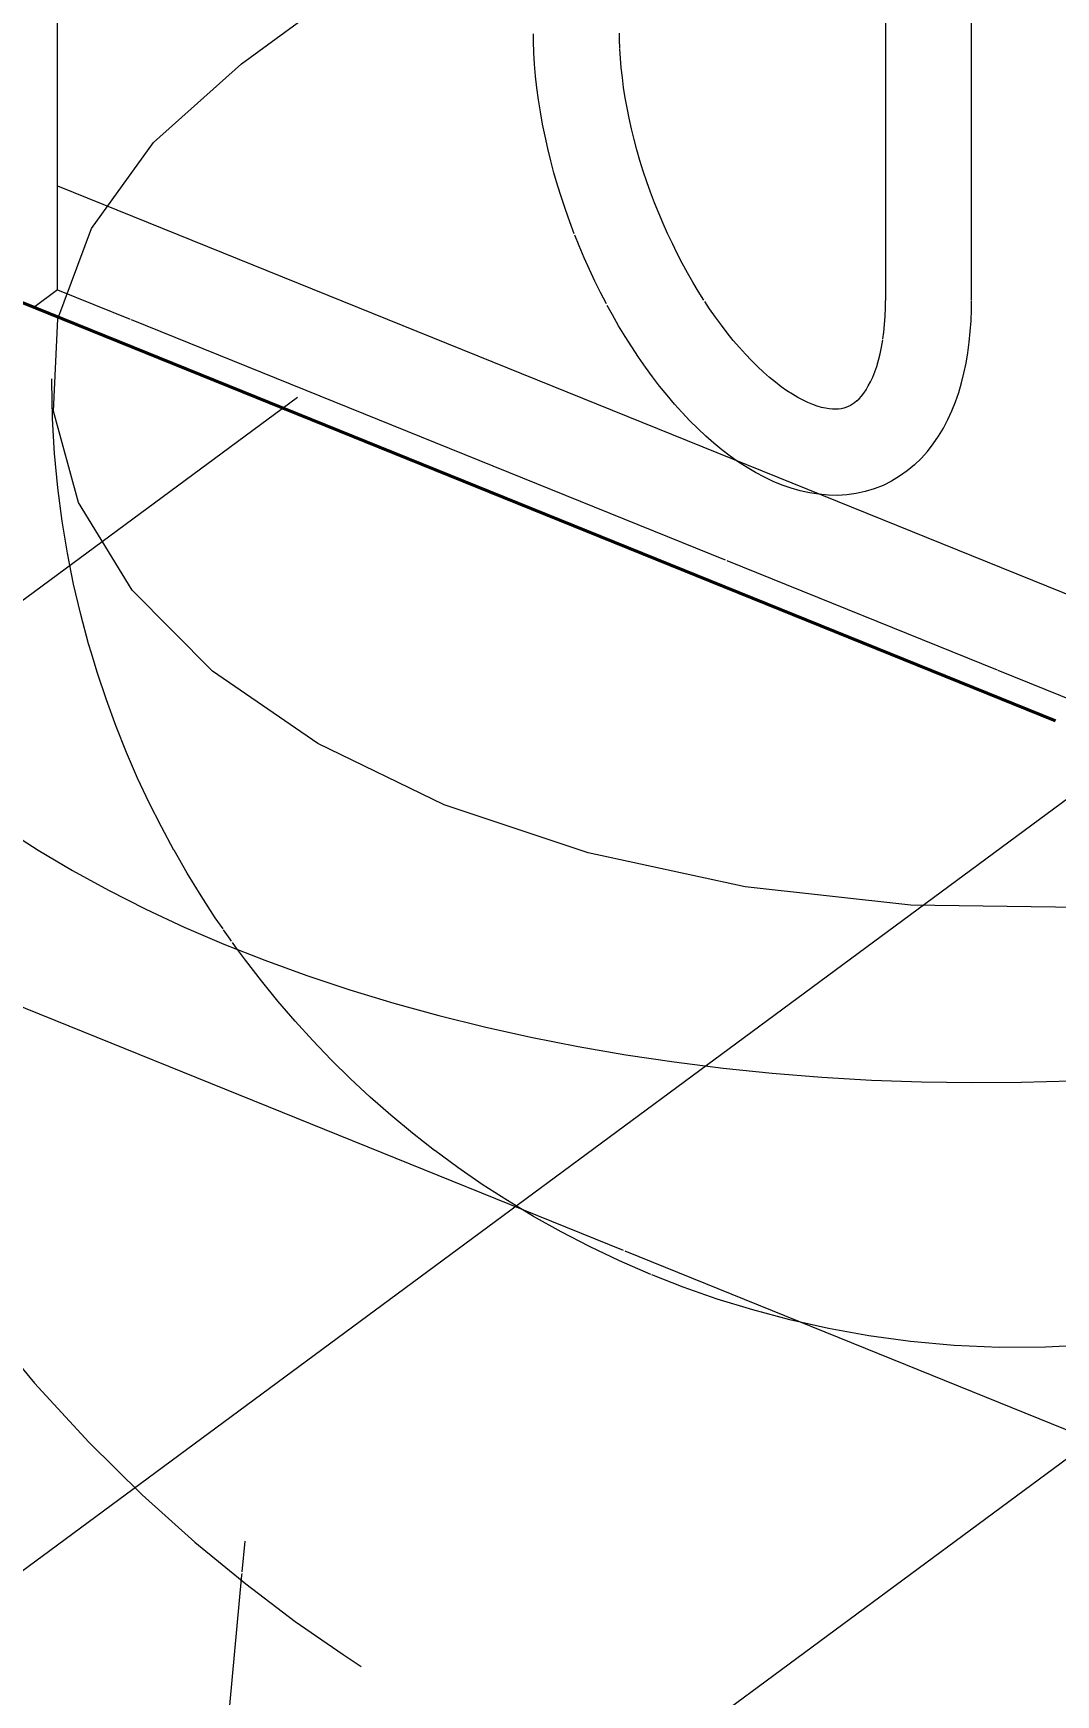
# Model space of a CAD drawing. Header units: metres. Extents: x 15 to 69.3, y -12.4 to 16.4.
# Drawn here: x 54.1637 to 54.3062, y 12.1601 to 12.3917 of the extents above; entities that cross this region are included whole.
import ezdxf

# ---------------------------------------------------------------- set-up
doc = ezdxf.new("R2010")
doc.units = ezdxf.units.M
doc.layers.add('1095_ARQ_BASE_dwg', color=7, linetype='Continuous', lineweight=5, true_color=0x767676)
doc.layers.add('A-FLOR', color=7, linetype='Continuous', lineweight=9, true_color=0x007f00)
for name, color, linetype, lineweight in [('A-ANNO-DIMS', 7, 'Continuous', 5), ('A-ANNO-DIMS-20', 7, 'Continuous', 5), ('A-WALL', 7, 'Continuous', 9), ('KIRYA - PAREDE', 7, 'Continuous', 40), ('LAYOUT-WC_COZINHA', 7, 'Continuous', 5), ('P-SANR-FIXT', 7, 'Continuous', 5), ('S-COLS', 7, 'Continuous', 5)]:
    doc.layers.add(name, color=color, linetype=linetype, lineweight=lineweight)
doc.styles.add('Century Gothic_1', font='GOTHIC.TTF', dxfattribs={"height": 0.03})
doc.dimstyles.new('Setores_1_5', dxfattribs={"dimscale": 0.3048, "dimtxt": 0.031325, "dimasz": 0.208333, "dimexe": 0.15748, "dimexo": 0.098425, "dimgap": 0.114829, "dimtad": 1, "dimrnd": 0.01, "dimzin": 0, "dimdsep": 46, "dimtxsty": 'Century Gothic_1', "dimblk1": 'OBLIQUE', "dimblk2": 'OBLIQUE', "dimsah": 1, "dimcen": 0.09, "dimazin": 0, "dimtfac": 1, "dimtdec": 4, "dimtix": 1, "dimtmove": 0, "dimatfit": 3, "dimfxl": 1, "dimtvp": 1, "dimtolj": 1, "dimtzin": 0, "dimarcsym": 2})

# ---------------------------------------------------------------- blocks, each defined once
blk = doc.blocks.new('UT_Bacia com caixa acoplada - UT_Bacia com caixa acoplada-3248018-3D_DT_01')
at = {"layer": 'P-SANR-FIXT', "color": 8, "true_color": 0x808080}
for p, q in [((0.36222, 12.38742), (0.44996, 12.45225)), ((0.34993, 12.37645), (0.36222, 12.38742)), ((0.34129, 12.30527), (0.34089, 12.3066)), ((0.41052, 12.27745), (0.39046, 12.28417)), ((0.36276, 12.26248), (0.36138, 12.26438)), ((0.36266, 12.18154), (0.36226, 12.17724)), ((0.36225, 12.17702), (0.36222, 12.17679))]:
    blk.add_line(p, q, dxfattribs=at)
at = {"layer": 'P-SANR-FIXT', "color": 9, "true_color": 0xbfbfbf}
for p, q in [((0.35963, 12.26685), (0.35855, 12.26842)), ((0.36138, 12.26438), (0.36097, 12.26494))]:
    blk.add_line(p, q, dxfattribs=at)
at = {"layer": 'P-SANR-FIXT'}
blk.add_line((0.36222, 12.17679), (0.34707, 12.01283), dxfattribs=at)
at = {"layer": 'P-SANR-FIXT', "color": 8, "true_color": 0x808080}
for points in [[(0.33948, 12.32628, 0), (0.336, 12.339, 0), (0.33661, 12.35187, 0), (0.3413, 12.36448, 0), (0.34993, 12.37645, 0)], [(0.33881, 12.31489, 0), (0.33795, 12.31923, 0), (0.3372, 12.32371, 0), (0.3366, 12.32834, 0), (0.33615, 12.33312, 0), (0.33596, 12.33632, 0)], [(0.39046, 12.28417, 0), (0.37283, 12.29269, 0), (0.35818, 12.30276, 0), (0.34695, 12.31407, 0), (0.33948, 12.32628, 0)], [(0.34089, 12.3066, 0), (0.3398, 12.31068, 0), (0.33881, 12.31489, 0)], [(0.47901, 12.26983, 0), (0.45548, 12.27016, 0), (0.43242, 12.27273, 0), (0.41052, 12.27745, 0)], [(0.38911, 12.23598, 0), (0.38603, 12.23839, 0), (0.38304, 12.24088, 0), (0.38016, 12.24341, 0), (0.37739, 12.24598, 0), (0.37472, 12.24861, 0), (0.37215, 12.25128, 0), (0.36968, 12.25401, 0), (0.36729, 12.25678, 0), (0.36498, 12.2596, 0), (0.36276, 12.26248, 0)], [(0.41924, 12.21871, 0), (0.41489, 12.2206, 0), (0.41073, 12.22257, 0), (0.40674, 12.22464, 0), (0.40292, 12.22678, 0), (0.39926, 12.22898, 0), (0.39574, 12.23125, 0), (0.39237, 12.23358, 0), (0.38914, 12.23596, 0)], [(0.551, 12.23492, 0), (0.54441, 12.23035, 0), (0.53759, 12.22619, 0), (0.53059, 12.22247, 0), (0.52347, 12.21921, 0), (0.51628, 12.2164, 0), (0.50907, 12.21404, 0), (0.50189, 12.21213, 0), (0.49478, 12.21065, 0), (0.48779, 12.20957, 0), (0.48095, 12.20888, 0), (0.47428, 12.20854, 0), (0.4678, 12.20852, 0), (0.46152, 12.20881, 0), (0.45547, 12.20936, 0), (0.44963, 12.21016, 0), (0.44402, 12.21117, 0), (0.43864, 12.21237, 0), (0.43347, 12.21374, 0), (0.42852, 12.21527, 0)], [(0.42852, 12.21527, 0), (0.42378, 12.21693, 0), (0.4194, 12.21865, 0)]]:
    blk.add_polyline3d(points, dxfattribs=at)
at = {"layer": 'P-SANR-FIXT'}
for points in [[(0.32927, 12.28079, 0), (0.33387, 12.27783, 0), (0.33867, 12.27498, 0), (0.34367, 12.27224, 0), (0.34886, 12.26962, 0), (0.35422, 12.26712, 0), (0.35976, 12.26474, 0), (0.36545, 12.26249, 0), (0.37131, 12.26036, 0), (0.3773, 12.25837, 0), (0.38343, 12.25651, 0), (0.38969, 12.25479, 0), (0.39606, 12.25321, 0), (0.40254, 12.25177, 0), (0.40911, 12.25047, 0), (0.41577, 12.24932, 0), (0.42251, 12.24832, 0), (0.42932, 12.24746, 0), (0.43617, 12.24675, 0), (0.44308, 12.2462, 0), (0.45001, 12.24579, 0), (0.45697, 12.24554, 0), (0.46395, 12.24544, 0), (0.47092, 12.24549, 0), (0.47789, 12.2457, 0)], [(0.33596, 12.33632, 0), (0.33586, 12.33805, 0), (0.33575, 12.34315, 0), (0.33575, 12.34351, 0)], [(0.31089, 12.23391, 0), (0.31823, 12.22278, 0), (0.32576, 12.21268, 0), (0.33334, 12.20355, 0), (0.34091, 12.19534, 0), (0.34837, 12.18798, 0), (0.35569, 12.1814, 0), (0.36281, 12.17555, 0), (0.36971, 12.17033, 0), (0.37637, 12.16571, 0), (0.3789, 12.16405, 0)]]:
    blk.add_polyline3d(points, dxfattribs=at)
at = {"layer": 'P-SANR-FIXT', "color": 9, "true_color": 0xbfbfbf}
for points in [[(0.35279, 12.27785, 0), (0.35104, 12.28109, 0), (0.34935, 12.28445, 0), (0.34773, 12.28789, 0), (0.3462, 12.29143, 0), (0.34474, 12.29506, 0), (0.34337, 12.29879, 0), (0.34208, 12.30264, 0), (0.34129, 12.30527, 0)], [(0.35855, 12.26842, 0), (0.35657, 12.27148, 0), (0.35465, 12.27461, 0), (0.35281, 12.27781, 0)], [(0.36083, 12.26513, 0), (0.36062, 12.26542, 0), (0.35972, 12.26673, 0)]]:
    blk.add_polyline3d(points, dxfattribs=at)
blk = doc.blocks.new('1095_ARQ_BASE_dwg_A$C0A671FCF-3610871-3D_DT_01')
at = {"layer": 'LAYOUT-WC_COZINHA', "color": 254, "true_color": 0xd4d4d4}
blk.add_line((0.42434, 12.15395), (0.48966, 12.20222), dxfattribs=at)
blk = doc.blocks.new('1095_ARQ_BASE_dwg-3608001-3D_DT_01')
at = {"layer": 'KIRYA - PAREDE', "color": 254, "true_color": 0xe9e9e9}
blk.add_line((0.29821, 12.36766), (0.47567, 12.29587), dxfattribs=at)
blk.add_blockref('1095_ARQ_BASE_dwg_A$C0A671FCF-3610871-3D_DT_01', (0, 0))
blk = doc.blocks.new('Pilar retangular - 15 x 30 cm-V73-3D_DT_01')
at = {"layer": 'S-COLS', "color": 7, "true_color": 0xf2f2f2}
for q in [(0.33658, 12.4063), (0.33325, 12.35349)]:
    blk.add_line((0.33658, 12.35595), q, dxfattribs=at)
blk = doc.blocks.new('UT_Ducha higiênica - UT_Ducha higiênica-3615605-3D_DT_01')
at = {"layer": 'P-SANR-FIXT', "color": 9, "true_color": 0xbfbfbf}
for p, q in [((0.45196, 12.49597), (0.45196, 12.35445)), ((0.46396, 12.35445), (0.46396, 12.43275)), ((0.41732, 12.37544), (0.41693, 12.37691)), ((0.42588, 12.35573), (0.42512, 12.357)), ((0.42667, 12.35449), (0.42588, 12.35573))]:
    blk.add_line(p, q, dxfattribs=at)
for points in [[(0.40296, 12.38899, 0), (0.40291, 12.39059, 0), (0.4029, 12.39163, 0)], [(0.41495, 12.38955, 0), (0.41491, 12.39083, 0), (0.4149, 12.39173, 0)], [(0.4036, 12.38241, 0), (0.40338, 12.38408, 0), (0.4032, 12.38573, 0), (0.40306, 12.38737, 0), (0.40296, 12.38899, 0)], [(0.41624, 12.37984, 0), (0.41595, 12.38128, 0), (0.4157, 12.38271, 0), (0.41547, 12.38413, 0), (0.41529, 12.38552, 0), (0.41514, 12.38689, 0), (0.41503, 12.38823, 0), (0.41495, 12.3895, 0)], [(0.40859, 12.36373, 0), (0.40796, 12.36542, 0), (0.40736, 12.36711, 0), (0.40679, 12.36881, 0), (0.40626, 12.37051, 0), (0.40576, 12.37222, 0), (0.40531, 12.37393, 0), (0.40489, 12.37564, 0), (0.40451, 12.37734, 0), (0.40416, 12.37904, 0), (0.40386, 12.38073, 0), (0.4036, 12.38241, 0)], [(0.41693, 12.37691, 0), (0.41657, 12.37838, 0), (0.41624, 12.37984, 0)], [(0.4187, 12.37101, 0), (0.41821, 12.37249, 0), (0.41775, 12.37396, 0), (0.41732, 12.37544, 0)], [(0.42096, 12.36519, 0), (0.42036, 12.36663, 0), (0.41978, 12.36808, 0), (0.41922, 12.36954, 0), (0.41871, 12.37098, 0)], [(0.42512, 12.357, 0), (0.42437, 12.3583, 0), (0.42365, 12.35963, 0), (0.42294, 12.36099, 0), (0.42226, 12.36237, 0), (0.4216, 12.36377, 0), (0.42096, 12.36519, 0)], [(0.41306, 12.35399, 0), (0.41224, 12.35556, 0), (0.41145, 12.35716, 0), (0.41069, 12.35877, 0), (0.40996, 12.36041, 0), (0.40926, 12.36207, 0), (0.40866, 12.36356, 0)], [(0.42358, 12.33886, 0), (0.42256, 12.34, 0), (0.42152, 12.34123, 0), (0.42049, 12.3425, 0), (0.41948, 12.34381, 0), (0.4185, 12.34516, 0), (0.41753, 12.34655, 0), (0.41659, 12.34797, 0), (0.41567, 12.34943, 0), (0.41477, 12.35092, 0), (0.4139, 12.35244, 0), (0.41318, 12.35376, 0)], [(0.43413, 12.34523, 0), (0.43328, 12.34607, 0), (0.43244, 12.34696, 0), (0.4316, 12.3479, 0), (0.43075, 12.34889, 0), (0.42992, 12.34992, 0), (0.42909, 12.351, 0), (0.42827, 12.35212, 0), (0.42746, 12.35329, 0), (0.42679, 12.35431, 0)], [(0.4516, 12.34912, 0), (0.45172, 12.35002, 0), (0.45183, 12.35112, 0), (0.45191, 12.35226, 0), (0.45195, 12.35345, 0), (0.45196, 12.35445, 0)], [(0.4632, 12.34573, 0), (0.46344, 12.34716, 0), (0.46364, 12.34862, 0), (0.46379, 12.35011, 0), (0.46389, 12.35163, 0), (0.46395, 12.35317, 0), (0.46396, 12.35436, 0)], [(0.44926, 12.342, 0), (0.44957, 12.34253, 0), (0.44988, 12.34312, 0), (0.45018, 12.34378, 0), (0.45047, 12.3445, 0), (0.45074, 12.34527, 0), (0.45099, 12.34611, 0), (0.45121, 12.34701, 0), (0.45141, 12.34796, 0), (0.45158, 12.34896, 0)], [(0.4458, 12.33936, 0), (0.44543, 12.33931, 0), (0.44503, 12.33929, 0), (0.4446, 12.3393, 0), (0.44412, 12.33934, 0), (0.44361, 12.33942, 0), (0.44306, 12.33955, 0), (0.44246, 12.33972, 0), (0.44183, 12.33994, 0), (0.44116, 12.34021, 0), (0.44047, 12.34054, 0), (0.43974, 12.34093, 0), (0.43899, 12.34137, 0), (0.43822, 12.34187, 0), (0.43742, 12.34243, 0), (0.43662, 12.34305, 0), (0.43579, 12.34372, 0), (0.43496, 12.34445, 0), (0.43413, 12.34523, 0)], [(0.456, 12.33153, 0), (0.45694, 12.33244, 0), (0.45782, 12.33341, 0), (0.45862, 12.33445, 0), (0.45937, 12.33553, 0), (0.46005, 12.33667, 0), (0.46066, 12.33785, 0), (0.46122, 12.33907, 0), (0.46172, 12.34033, 0), (0.46217, 12.34163, 0), (0.46256, 12.34296, 0), (0.46291, 12.34433, 0), (0.4632, 12.34573, 0)], [(0.44798, 12.34046, 0), (0.4483, 12.34076, 0), (0.44861, 12.34112, 0), (0.44894, 12.34153, 0), (0.44926, 12.342, 0)], [(0.44798, 12.34046, 0), (0.44767, 12.3402, 0), (0.44737, 12.33998, 0), (0.44707, 12.3398, 0), (0.44677, 12.33966, 0), (0.44646, 12.33953, 0), (0.44614, 12.33944, 0), (0.4458, 12.33936, 0)], [(0.42691, 12.33556, 0), (0.4258, 12.3366, 0), (0.4247, 12.33768, 0), (0.42362, 12.33882, 0)], [(0.456, 12.33153, 0), (0.455, 12.33069, 0), (0.45393, 12.32994, 0), (0.45281, 12.32926, 0), (0.45163, 12.32868, 0), (0.45041, 12.3282, 0), (0.44915, 12.32782, 0), (0.44787, 12.32754, 0), (0.44658, 12.32737, 0), (0.44527, 12.32729, 0), (0.44396, 12.32732, 0), (0.44266, 12.32743, 0), (0.44136, 12.32763, 0), (0.44008, 12.32792, 0), (0.43881, 12.32829, 0), (0.43755, 12.32873, 0), (0.43631, 12.32924, 0), (0.43509, 12.32982, 0), (0.43387, 12.33046, 0), (0.43268, 12.33117, 0), (0.43149, 12.33193, 0), (0.43032, 12.33276, 0), (0.42917, 12.33364, 0), (0.42803, 12.33457, 0), (0.42691, 12.33556, 0)]]:
    blk.add_polyline3d(points, dxfattribs=at)
blk = doc.blocks.new('DIMBLOCK63-3D_DT_01')
at = {"layer": 'A-ANNO-DIMS-20'}
for p, q in [((53.95866, 12.16226), (54.20054, 12.34099)), ((54.07694, 12.11441), (54.31881, 12.29314)), ((53.95866, 12.16226), (53.93011, 12.14116)), ((54.07694, 12.11441), (53.95866, 12.16226)), ((54.07694, 12.11441), (54.04839, 12.09331))]:
    blk.add_line(p, q, dxfattribs=at)
at = {"layer": 'A-ANNO-DIMS-20', "lineweight": 25}
for p, q in [((53.95866, 12.16226), (54.00307, 12.16589)), ((53.95866, 12.16226), (53.91426, 12.15863)), ((54.07694, 12.11441), (54.12135, 12.11804)), ((54.07694, 12.11441), (54.03253, 12.11078))]:
    blk.add_line(p, q, dxfattribs=at)
at = {"layer": 'A-ANNO-DIMS-20', "color": 0, "insert": (53.99174, 12.21417), "char_height": 0.03, "width": 0.1587136, "attachment_point": 1, "rotation": 337.9733, "line_spacing_factor": 0.984502, "style": 'Century Gothic_1'}
blk.add_mtext('0,15 m', dxfattribs=at)
blk = doc.blocks.new('_Oblique')
at = {"color": 0, "linetype": 'ByBlock', "lineweight": -2}
blk.add_line((-0.5, -0.5), (0.5, 0.5), dxfattribs=at)
blk = doc.blocks.new('DIMBLOCK64-3D_DT_01')
at = {"layer": 'A-ANNO-DIMS-20'}
for p, q in [((53.95866, 12.16226), (54.20054, 12.34099)), ((53.83808, 12.21104), (53.97081, 12.30912)), ((53.83808, 12.21104), (53.80953, 12.18995)), ((53.95866, 12.16226), (53.83808, 12.21104)), ((53.95866, 12.16226), (53.93011, 12.14116))]:
    blk.add_line(p, q, dxfattribs=at)
at = {"layer": 'A-ANNO-DIMS-20', "lineweight": 25}
for p, q in [((53.83808, 12.21104), (53.88249, 12.21467)), ((53.83808, 12.21104), (53.79367, 12.20741)), ((53.95866, 12.16226), (54.00307, 12.16589)), ((53.95866, 12.16226), (53.91426, 12.15863))]:
    blk.add_line(p, q, dxfattribs=at)
at = {"layer": 'A-ANNO-DIMS-20', "color": 0, "insert": (53.87231, 12.26248), "char_height": 0.03, "width": 0.1587136, "attachment_point": 1, "rotation": 337.9733, "line_spacing_factor": 0.984502, "style": 'Century Gothic_1'}
blk.add_mtext('0,15 m', dxfattribs=at)
blk = doc.blocks.new('DIMBLOCK65-3D_DT_01')
at = {"layer": 'A-ANNO-DIMS-20'}
for p, q in [((54.07694, 12.11441), (54.31881, 12.29314)), ((54.15733, 12.08189), (54.37927, 12.24589)), ((54.07694, 12.11441), (54.04839, 12.09331)), ((54.15733, 12.08189), (54.07694, 12.11441)), ((54.15733, 12.08189), (54.12878, 12.06079))]:
    blk.add_line(p, q, dxfattribs=at)
at = {"layer": 'A-ANNO-DIMS-20', "lineweight": 25}
for p, q in [((54.07694, 12.11441), (54.12135, 12.11804)), ((54.07694, 12.11441), (54.03253, 12.11078)), ((54.15733, 12.08189), (54.20173, 12.08552)), ((54.15733, 12.08189), (54.11292, 12.07826))]:
    blk.add_line(p, q, dxfattribs=at)
at = {"layer": 'A-ANNO-DIMS-20', "color": 0, "insert": (54.09107, 12.17398), "char_height": 0.03, "width": 0.1587136, "attachment_point": 1, "rotation": 337.9733, "line_spacing_factor": 0.984502, "style": 'Century Gothic_1'}
blk.add_mtext('0,10 m', dxfattribs=at)
blk = doc.blocks.new('DIMBLOCK67-3D_DT_01')
at = {"layer": 'A-ANNO-DIMS-20'}
for p, q in [((54.82408, 13.59345), (54.23503, 13.83177)), ((54.82408, 13.59345), (54.82408, 12.08634)), ((54.82408, 13.59345), (54.86267, 13.57784)), ((54.82408, 12.08634), (54.7855, 12.10195)), ((54.82408, 12.08634), (54.83606, 12.0815))]:
    blk.add_line(p, q, dxfattribs=at)
at = {"layer": 'A-ANNO-DIMS-20', "lineweight": 25}
for p, q in [((54.82408, 13.59345), (54.79856, 13.63036)), ((54.82408, 13.59345), (54.84961, 13.55655)), ((54.82408, 12.08634), (54.79856, 12.12325)), ((54.82408, 12.08634), (54.84961, 12.04943))]:
    blk.add_line(p, q, dxfattribs=at)
at = {"layer": 'A-ANNO-DIMS-20', "color": 0, "insert": (54.7575, 12.78515), "char_height": 0.03, "width": 0.1587136, "attachment_point": 1, "rotation": 90, "line_spacing_factor": 0.984502, "style": 'Century Gothic_1'}
blk.add_mtext('1,80 m', dxfattribs=at)

msp = doc.modelspace()

# ---------------------------------------------------------------- linework, layer by layer
at = {"layer": 'A-FLOR', "color": 7, "true_color": 0xf2f8f2}
msp.add_line((54.16709, 12.37044), (54.38062, 12.28405), dxfattribs=at)
at = {"layer": 'A-WALL', "color": 9, "true_color": 0xbfbfbf}
msp.add_line((54.30619, 12.29587), (54.12872, 12.36766), dxfattribs=at)
at = {"layer": 'A-WALL', "color": 7, "true_color": 0xf2f2f2}
for p, q in [((54.16709, 12.35595), (54.17721, 12.35186)), ((54.17734, 12.3518), (54.26015, 12.3183)), ((54.26037, 12.31822), (54.29803, 12.30298)), ((54.29812, 12.30294), (54.36344, 12.27652))]:
    msp.add_line(p, q, dxfattribs=at)
at = {"layer": 'A-WALL', "color": 254, "true_color": 0xcccccc}
for p, q in [((54.24597, 12.22201), (54.13865, 12.26543)), ((54.39078, 12.16343), (54.24617, 12.22193))]:
    msp.add_line(p, q, dxfattribs=at)

# ---------------------------------------------------------------- block references
at = {"layer": '1095_ARQ_BASE_dwg', "color": 253, "true_color": 0xaaaaaa}
msp.add_blockref('1095_ARQ_BASE_dwg-3608001-3D_DT_01', (53.83051, 0), dxfattribs=at)
at = {"layer": 'P-SANR-FIXT', "color": 8, "true_color": 0x808080}
msp.add_blockref('UT_Ducha higiênica - UT_Ducha higiênica-3615605-3D_DT_01', (53.83051, 0), dxfattribs=at)
at = {"layer": 'P-SANR-FIXT', "color": 9, "true_color": 0xbfbfbf}
msp.add_blockref('UT_Bacia com caixa acoplada - UT_Bacia com caixa acoplada-3248018-3D_DT_01', (53.83051, 0), dxfattribs=at)
at = {"layer": 'S-COLS'}
msp.add_blockref('Pilar retangular - 15 x 30 cm-V73-3D_DT_01', (53.83051, 0), dxfattribs=at)

# ---------------------------------------------------------------- dimensions: what is measured, and where the dimension line sits
at = {"layer": 'A-ANNO-DIMS'}
for base, p1, p2, angle, override, picture, middle in [((54.82408, 12.07174), (54.21091, 13.84152), (54.86018, 12.07174), 90, {"dimpost": '<>', "dimfxl": 1.885122}, 'DIMBLOCK67-3D_DT_01', (54.77371, 12.95663)), ((53.92879, 12.17434), (54.21838, 12.35418), (53.98865, 12.32231), 337.9733, {"dimpost": '<>', "dimfxl": 0.231927}, 'DIMBLOCK64-3D_DT_01', (54.04099, 12.1837)), ((54.11513, 12.09896), (54.33665, 12.30633), (54.21838, 12.35418), 337.9733, {"dimpost": '<>', "dimfxl": 0.127588}, 'DIMBLOCK63-3D_DT_01', (54.1933, 12.12208)), ((54.2334, 12.05111), (54.39712, 12.25908), (54.33665, 12.30633), 337.9733, {"dimpost": '<>', "dimfxl": 0.076732}, 'DIMBLOCK65-3D_DT_01', (54.28663, 12.08433))]:
    dim = msp.add_linear_dim(base=base, p1=p1, p2=p2, angle=angle, dimstyle='Setores_1_5', override=override, dxfattribs=at)
    dim.commit()
    dim.dimension.update_dxf_attribs({"geometry": picture, "text_midpoint": middle})

doc.saveas('drawing.dxf')
